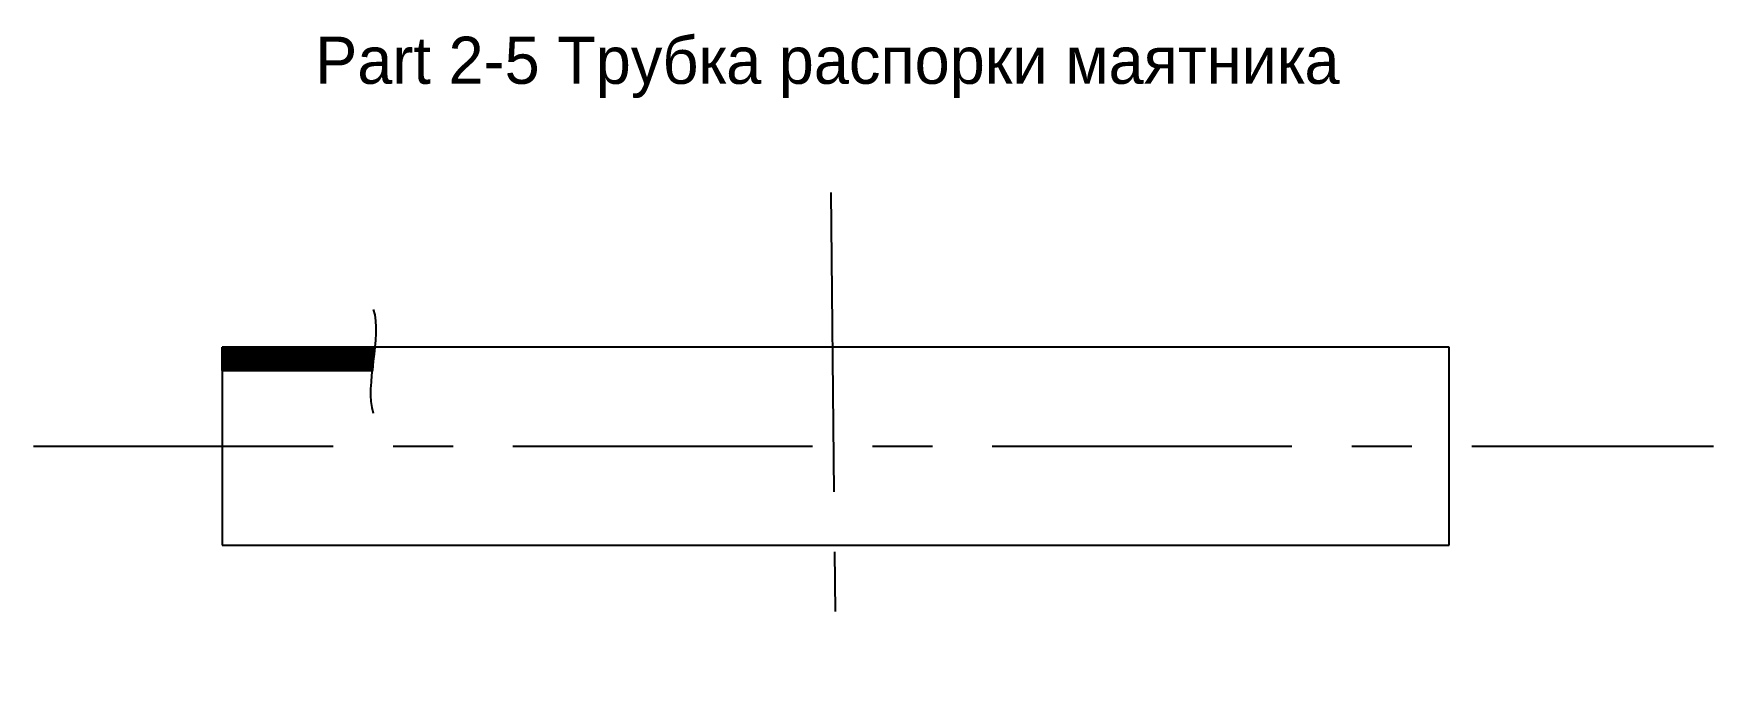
# Model space of a CAD drawing. Header units: millimetres. Extents: x 8 to 186, y 46 to 113.
import ezdxf

# ---------------------------------------------------------------- set-up
doc = ezdxf.new("R2010")
doc.units = ezdxf.units.MM
doc.linetypes.add('CENTER', pattern=[50.8, 31.75, -6.35, 6.35, -6.35])
doc.layers.get('0').update_dxf_attribs({"lineweight": 25, "true_color": 0xffffff})
doc.layers.add('Axis', color=7, linetype='CENTER', true_color=0xffffff)
doc.layers.add('Main', color=7, linetype='Continuous', lineweight=25, true_color=0x000000)
doc.styles.add('textstyle0', font='')
doc.styles.get('textstyle0').set_extended_font_data('Cyrillic_II')

msp = doc.modelspace()

# ---------------------------------------------------------------- hatches: boundary and pattern name
at = {"layer": 'Main'}
h = msp.add_hatch(dxfattribs=at)
h.set_pattern_fill('LINE', color=256, scale=0.5, angle=45, style=0)
h.set_pattern_definition([(45, (0, 0), (-0.08838835, 0.08838835), [])])
h.paths.add_polyline_path([(27.68, 79.93), (43.68, 79.93), (43.68, 78.43), (43.58, 77.43), (27.68, 77.43)])

# ---------------------------------------------------------------- linework, layer by layer
at = {"layer": 'Axis'}
for p, q in [((92.16, 96.31), (92.68, 45.52)), ((7.68, 69.43), (185.69, 69.43))]:
    msp.add_line(p, q, dxfattribs=at)
at = {"layer": 'Main'}
for p, q in [((157.68, 79.93), (27.68, 79.93)), ((27.68, 79.93), (27.68, 58.93)), ((157.68, 58.93), (157.68, 79.93)), ((27.68, 77.43), (43.58, 77.43)), ((27.68, 58.93), (157.68, 58.93))]:
    msp.add_line(p, q, dxfattribs=at)
msp.add_lwpolyline([(27.68, 79.93), (43.68, 79.93), (43.68, 78.43), (43.58, 77.43), (27.68, 77.43), (27.68, 79.93)], dxfattribs=at)
msp.add_open_spline([(43.68, 83.93), (44.68, 80.93), (42.68, 75.93), (43.68, 72.93)], degree=3, dxfattribs=at)

# ---------------------------------------------------------------- texts
at = {"insert": (91.8, 109.6), "char_height": 2.5, "attachment_point": 5, "style": 'textstyle0'}
msp.add_mtext('\\H5;Part 2-5 Трубка распорки маятника', dxfattribs=at)

doc.saveas('drawing.dxf')
